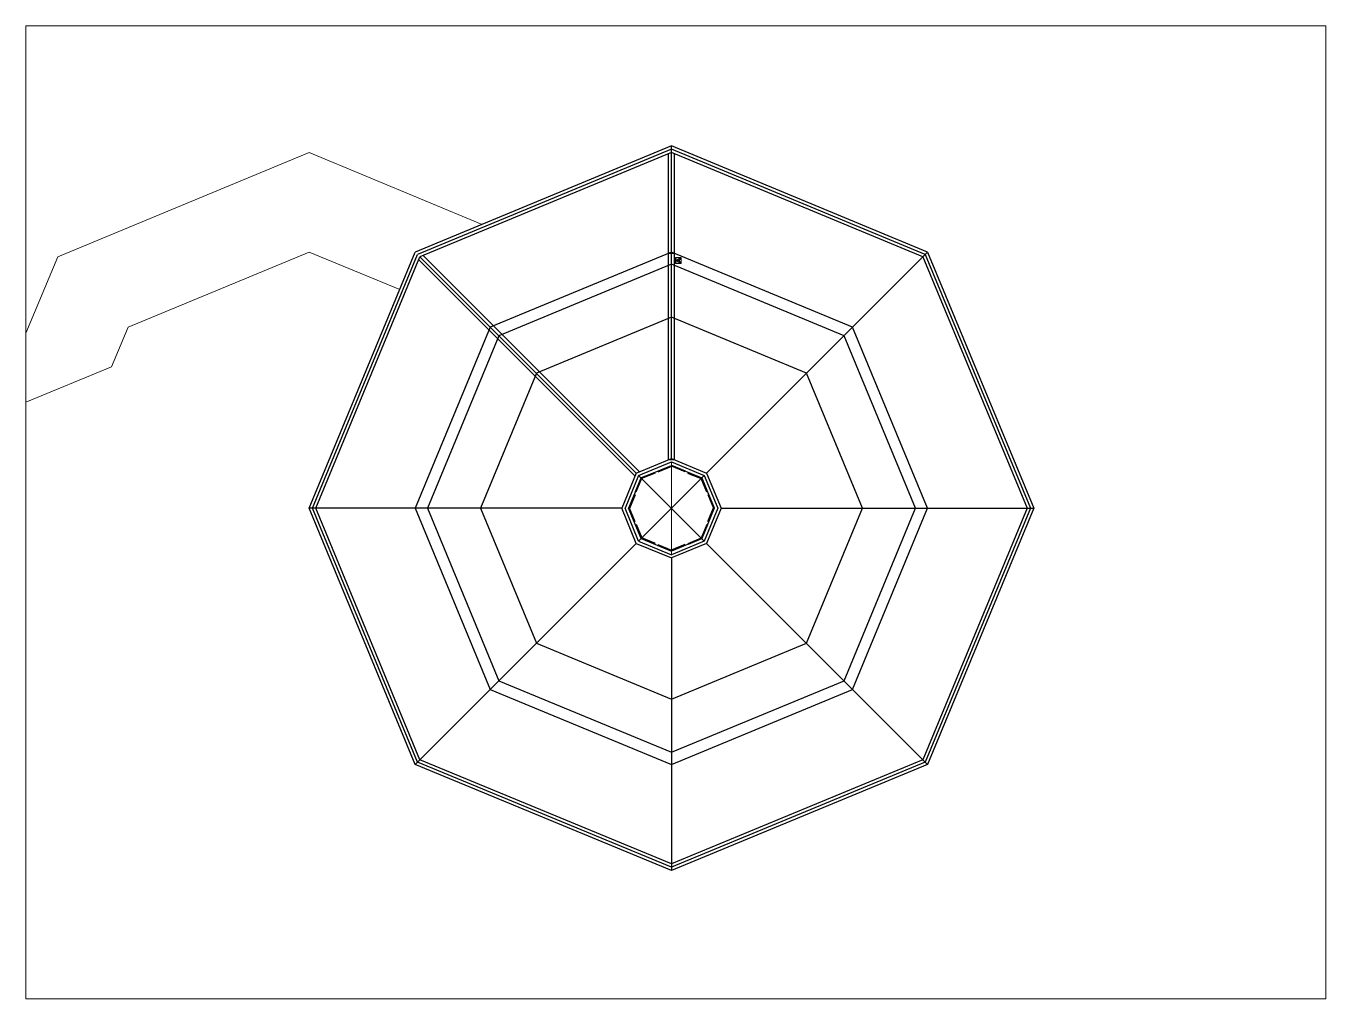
# Paper-space layout 'Octagon' of a CAD drawing. Header units: inches. Extents: x 0 to 10.6, y 0 to 7.9.
# The model-space entities are those that its viewports show. They can reach past a viewport. Long polylines and large blocks are cut down to what shows.
import ezdxf

# ---------------------------------------------------------------- set-up
doc = ezdxf.new("R2010")
doc.units = ezdxf.units.IN
doc.header["$MEASUREMENT"] = 0
doc.linetypes.add('HIDDEN', pattern=[0.375, 0.25, -0.125])
doc.layers.get('0').update_dxf_attribs({"color": 8, "lineweight": 9})
doc.layers.add('DIMENSIONS', color=7, linetype='Continuous')
for name, color, linetype, lineweight in [('ROOF BEAMS', 3, 'Continuous', 30), ('SKYLIGHT', 4, 'Continuous', 20), ('STEEL', 5, 'Continuous', 9), ('WALL FRAMING', 7, 'Continuous', 30)]:
    doc.layers.add(name, color=color, linetype=linetype, lineweight=lineweight)

# ---------------------------------------------------------------- blocks, each defined once
blk = doc.blocks.new('HDU2-t')
for p, q in [((-8.56, 13.91), (-8.56, 16.74)), ((-8.56, 13.91), (-5.66, 13.91)), ((-8.49, 16.18), (-8.49, 16.35)), ((-8.49, 16.35), (-8.49, 16.35)), ((-8.49, 13.91), (-8.49, 16.21)), ((-8.49, 15.35), (-8.49, 15.51)), ((-8.39, 16.85), (-5.83, 16.85)), ((-8.39, 14.85), (-5.83, 14.85)), ((-6.11, 17.22), (-8.11, 17.22)), ((-6.11, 17.15), (-8.11, 17.15)), ((-7.61, 15.97), (-7.61, 15.85)), ((-6.61, 15.97), (-6.61, 15.85)), ((-5.79, 16.18), (-5.74, 16.18)), ((-5.74, 15.51), (-5.79, 15.51)), ((-5.74, 16.35), (-5.74, 16.18)), ((-5.74, 13.91), (-5.74, 16.21)), ((-5.74, 15.51), (-5.74, 15.35)), ((-5.66, 13.91), (-5.66, 16.77))]:
    blk.add_line(p, q)
at = {"linetype": 'HIDDEN'}
for p, q in [((-8.43, 16.18), (-8.49, 16.18)), ((-8.49, 15.51), (-8.43, 15.51)), ((-8.42, 15.53), (-8.42, 16.17)), ((-8.39, 16.6), (-5.83, 16.6)), ((-8.39, 15.1), (-5.83, 15.1)), ((-5.81, 15.53), (-5.81, 16.17))]:
    blk.add_line(p, q, dxfattribs=at)
at = {"lineweight": 9}
for points in [[(-8.49, 16.35), (-8.49, 16.43), (-8.49, 16.51), (-8.49, 16.58), (-8.48, 16.65), (-8.48, 16.71), (-8.47, 16.76), (-8.46, 16.8), (-8.44, 16.83), (-8.42, 16.84), (-8.39, 16.85)], [(-8.39, 14.85), (-8.42, 14.86), (-8.44, 14.87), (-8.46, 14.9), (-8.47, 14.94), (-8.48, 14.99), (-8.48, 15.05), (-8.49, 15.12), (-8.49, 15.19), (-8.49, 15.27), (-8.49, 15.35)], [(-5.83, 16.85), (-5.8, 16.84), (-5.78, 16.83), (-5.77, 16.8), (-5.75, 16.76), (-5.75, 16.71), (-5.74, 16.65), (-5.74, 16.58), (-5.74, 16.51), (-5.74, 16.43), (-5.74, 16.35)], [(-5.74, 15.35), (-5.74, 15.27), (-5.74, 15.19), (-5.74, 15.12), (-5.74, 15.05), (-5.75, 14.99), (-5.75, 14.94), (-5.77, 14.9), (-5.78, 14.87), (-5.8, 14.86), (-5.83, 14.85)]]:
    blk.add_lwpolyline(points, dxfattribs=at)
at = {"linetype": 'HIDDEN', "lineweight": 9}
for points in [[(-8.49, 16.39), (-8.49, 16.43), (-8.49, 16.46), (-8.48, 16.5), (-8.48, 16.53), (-8.47, 16.55), (-8.46, 16.57), (-8.44, 16.59), (-8.42, 16.6), (-8.39, 16.6)], [(-8.39, 15.1), (-8.42, 15.1), (-8.44, 15.11), (-8.46, 15.13), (-8.47, 15.15), (-8.48, 15.17), (-8.48, 15.2), (-8.49, 15.23), (-8.49, 15.27), (-8.49, 15.31)], [(-5.83, 16.6), (-5.8, 16.6), (-5.78, 16.59), (-5.77, 16.57), (-5.75, 16.55), (-5.75, 16.53), (-5.74, 16.5), (-5.74, 16.46), (-5.74, 16.43), (-5.74, 16.39)], [(-5.74, 15.31), (-5.74, 15.27), (-5.74, 15.23), (-5.74, 15.2), (-5.75, 15.17), (-5.75, 15.15), (-5.77, 15.13), (-5.78, 15.11), (-5.8, 15.1), (-5.83, 15.1)]]:
    blk.add_lwpolyline(points, dxfattribs=at)
blk.add_circle((-7.11, 15.91), 0.344)
for centre, radius, start, end in [((-8.11, 16.77), 0.45, 90, 180), ((-8.11, 16.77), 0.375, 90, 180), ((-7.11, 15.97), 0.5, 0, 180), ((-7.11, 15.85), 0.5, 180, 0), ((-6.11, 16.77), 0.45, 0, 90), ((-6.11, 16.77), 0.375, 0, 90)]:
    blk.add_arc(centre, radius, start, end)
at = {"linetype": 'HIDDEN'}
for centre, start, end in [((-8.43, 16.17), 360, 90), ((-8.43, 15.53), 270, 360), ((-5.79, 16.17), 90, 180), ((-5.79, 15.53), 180, 270)]:
    blk.add_arc(centre, 0.0156, start, end, dxfattribs=at)
at = {"extrusion": (0, 0, -1)}
for major_axis in [(0, -0.344), (0, -0.258)]:
    blk.add_ellipse((-7.89, 14.44), major_axis=major_axis, ratio=0.818182, dxfattribs=at)
for major_axis in [(0, -0.344), (0, -0.258)]:
    blk.add_ellipse((-6.34, 14.44), major_axis=major_axis, ratio=0.818182)

msp = doc.modelspace()

# ---------------------------------------------------------------- linework, layer by layer
at = {"layer": 'DIMENSIONS', "lineweight": 9}
msp.add_line((25391.56002, 13839.38351), (25394.56002, 13839.38351), dxfattribs=at)
at = {"layer": 'ROOF BEAMS'}
for p, q in [((25378.23104, 13729.40377), (25393.06002, 13735.54614)), ((25393.06002, 13735.54614), (25407.88901, 13729.40377)), ((25378.23104, 13729.40377), (25372.08867, 13714.57479)), ((25407.88901, 13729.40377), (25414.03137, 13714.57479)), ((25378.23104, 13699.74581), (25372.08867, 13714.57479)), ((25414.03137, 13714.57479), (25407.88901, 13699.74581)), ((25378.23104, 13699.74581), (25393.06002, 13693.60344)), ((25407.88901, 13699.74581), (25393.06002, 13693.60344))]:
    msp.add_line(p, q, dxfattribs=at)
at = {"layer": 'SKYLIGHT'}
for p, q in [((25393.06002, 13737.30503), (25393.06002, 13691.84455)), ((25376.98732, 13730.64749), (25409.13273, 13698.50209)), ((25409.13273, 13730.64749), (25376.98732, 13698.50209))]:
    msp.add_line(p, q, dxfattribs=at)
at = {"layer": 'STEEL', "lineweight": 40}
for p, q in [((25385.07707, 13731.98949), (25378.40782, 13729.227)), ((25386.39077, 13732.53364), (25393.06002, 13735.29614)), ((25399.72928, 13732.53364), (25393.06002, 13735.29614)), ((25401.04297, 13731.98949), (25407.71223, 13729.227)), ((25375.64532, 13722.55774), (25378.40782, 13729.227)), ((25410.47472, 13722.55774), (25407.71223, 13729.227)), ((25375.10117, 13721.24405), (25372.33867, 13714.57479)), ((25411.01888, 13721.24405), (25413.78137, 13714.57479)), ((25375.10117, 13707.90553), (25372.33867, 13714.57479)), ((25411.01888, 13707.90553), (25413.78137, 13714.57479)), ((25375.64532, 13706.59184), (25378.40782, 13699.92258)), ((25410.57093, 13706.60295), (25407.83659, 13699.9221)), ((25385.07707, 13697.16009), (25378.40782, 13699.92258)), ((25401.17905, 13697.1315), (25407.83659, 13699.9221)), ((25386.39077, 13696.61594), (25393.06002, 13693.85344)), ((25399.72928, 13696.61594), (25393.06002, 13693.85344))]:
    msp.add_line(p, q, dxfattribs=at)
at = {"layer": 'WALL FRAMING', "lineweight": 9}
for p, q in [((25215.67515, 13888.71248), (25092.54121, 13837.70873)), ((25300.4479, 13853.59846), (25215.67515, 13888.71248)), ((25215.67515, 13840.00483), (25126.98272, 13803.26722)), ((25260.02137, 13821.63603), (25215.67515, 13840.00483)), ((25092.54121, 13837.70873), (25073.12187, 13790.82631)), ((25126.98272, 13803.26722), (25118.9285, 13783.82263)), ((25118.9285, 13783.82263), (24960.98823, 13718.40162)), ((25391.56002, 13738.30729), (25394.56002, 13738.30729))]:
    msp.add_line(p, q, dxfattribs=at)
at = {"layer": 'WALL FRAMING'}
for p, q in [((25393.06002, 13891.95966), (25267.62998, 13840.00483)), ((25393.06002, 13890.33607), (25268.77803, 13838.85678)), ((25393.06002, 13888.71248), (25269.92608, 13837.70873)), ((25393.06002, 13738.92861), (25393.06002, 13891.95966)), ((25518.49007, 13840.00483), (25393.06002, 13891.95966)), ((25517.34202, 13838.85678), (25393.06002, 13890.33607)), ((25516.19397, 13837.70873), (25393.06002, 13888.71248)), ((25391.56002, 13738.30729), (25391.56002, 13888.09116)), ((25394.56002, 13738.30729), (25394.56002, 13888.09116)), ((25215.67515, 13714.57479), (25267.62998, 13840.00483)), ((25217.29874, 13714.57479), (25268.77803, 13838.85678)), ((25377.33927, 13732.41686), (25271.42608, 13838.33005)), ((25393.06002, 13840.00483), (25304.36759, 13803.26722)), ((25481.75246, 13803.26722), (25393.06002, 13840.00483)), ((25410.28078, 13731.79554), (25518.49007, 13840.00483)), ((25517.34202, 13838.85678), (25568.8213, 13714.57479)), ((25518.49007, 13840.00483), (25570.44489, 13714.57479)), ((25218.92233, 13714.57479), (25269.92608, 13837.70873)), ((25375.21795, 13730.29554), (25269.30476, 13836.20873)), ((25375.83927, 13731.79554), (25269.92608, 13837.70873)), ((25393.06002, 13834.05168), (25308.57711, 13799.05771)), ((25477.54294, 13799.05771), (25393.06002, 13834.05168)), ((25516.19397, 13837.70873), (25567.19772, 13714.57479)), ((25393.06002, 13808.07426), (25326.94591, 13780.6889)), ((25459.17413, 13780.6889), (25393.06002, 13808.07426)), ((25304.36759, 13803.26722), (25267.62998, 13714.57479)), ((25518.49007, 13714.57479), (25481.75246, 13803.26722)), ((25308.57711, 13799.05771), (25273.58313, 13714.57479)), ((25512.53691, 13714.57479), (25477.54294, 13799.05771)), ((25326.94591, 13780.6889), (25299.56055, 13714.57479)), ((25486.5595, 13714.57479), (25459.17413, 13780.6889)), ((25375.83927, 13731.79554), (25393.06002, 13738.92861)), ((25376.98732, 13730.64749), (25393.06002, 13737.30503)), ((25393.06002, 13738.92861), (25410.28078, 13731.79554)), ((25393.06002, 13737.30503), (25409.13273, 13730.64749)), ((25375.83927, 13731.79554), (25368.7062, 13714.57479)), ((25376.98732, 13730.64749), (25370.32979, 13714.57479)), ((25409.13273, 13730.64749), (25415.79026, 13714.57479)), ((25410.28078, 13731.79554), (25417.41385, 13714.57479)), ((25368.7062, 13714.57479), (25215.67515, 13714.57479)), ((25267.62998, 13589.14475), (25215.67515, 13714.57479)), ((25268.77803, 13590.2928), (25217.29874, 13714.57479)), ((25269.92608, 13591.44085), (25218.92233, 13714.57479)), ((25267.62998, 13714.57479), (25304.36759, 13625.88235)), ((25273.58313, 13714.57479), (25308.57711, 13630.09187)), ((25299.56055, 13714.57479), (25326.94591, 13648.46068)), ((25375.83927, 13697.35404), (25368.7062, 13714.57479)), ((25376.98732, 13698.50209), (25370.32979, 13714.57479)), ((25415.79026, 13714.57479), (25409.13273, 13698.50209)), ((25417.41385, 13714.57479), (25410.28078, 13697.35404)), ((25417.41385, 13714.57479), (25570.44489, 13714.57479)), ((25459.17413, 13648.46068), (25486.5595, 13714.57479)), ((25477.54294, 13630.09187), (25512.53691, 13714.57479)), ((25481.75246, 13625.88235), (25518.49007, 13714.57479)), ((25567.19772, 13714.57479), (25516.19397, 13591.44085)), ((25568.8213, 13714.57479), (25517.34202, 13590.2928)), ((25570.44489, 13714.57479), (25518.49007, 13589.14475)), ((25376.98732, 13698.50209), (25393.06002, 13691.84455)), ((25409.13273, 13698.50209), (25393.06002, 13691.84455)), ((25375.83927, 13697.35404), (25267.62998, 13589.14475)), ((25375.83927, 13697.35404), (25393.06002, 13690.22097)), ((25410.28078, 13697.35404), (25393.06002, 13690.22097)), ((25410.28078, 13697.35404), (25518.49007, 13589.14475)), ((25393.06002, 13690.22097), (25393.06002, 13537.18992)), ((25326.94591, 13648.46068), (25393.06002, 13621.07531)), ((25393.06002, 13621.07531), (25459.17413, 13648.46068)), ((25308.57711, 13630.09187), (25393.06002, 13595.0979)), ((25393.06002, 13595.0979), (25477.54294, 13630.09187)), ((25304.36759, 13625.88235), (25393.06002, 13589.14475)), ((25393.06002, 13589.14475), (25481.75246, 13625.88235)), ((25393.06002, 13538.81351), (25268.77803, 13590.2928)), ((25393.06002, 13540.4371), (25269.92608, 13591.44085)), ((25516.19397, 13591.44085), (25393.06002, 13540.4371)), ((25517.34202, 13590.2928), (25393.06002, 13538.81351)), ((25393.06002, 13537.18992), (25267.62998, 13589.14475)), ((25518.49007, 13589.14475), (25393.06002, 13537.18992))]:
    msp.add_line(p, q, dxfattribs=at)

# ---------------------------------------------------------------- block references
at = {"layer": 'STEEL', "lineweight": 9, "rotation": 90}
msp.add_blockref('HDU2-t', (25411.78446, 13842.95848), dxfattribs=at)

psp = doc.layouts.new('Octagon')

# ---------------------------------------------------------------- viewports
at = {"layer": 'WALL FRAMING', "color": 3, "lineweight": 9}
psp.add_viewport(center=(5.302, 3.969), size=(10.604, 7.9375), view_center_point=(25395.27356, 13712.51067), view_height=476.4452792, dxfattribs=at)

doc.saveas('drawing.dxf')
